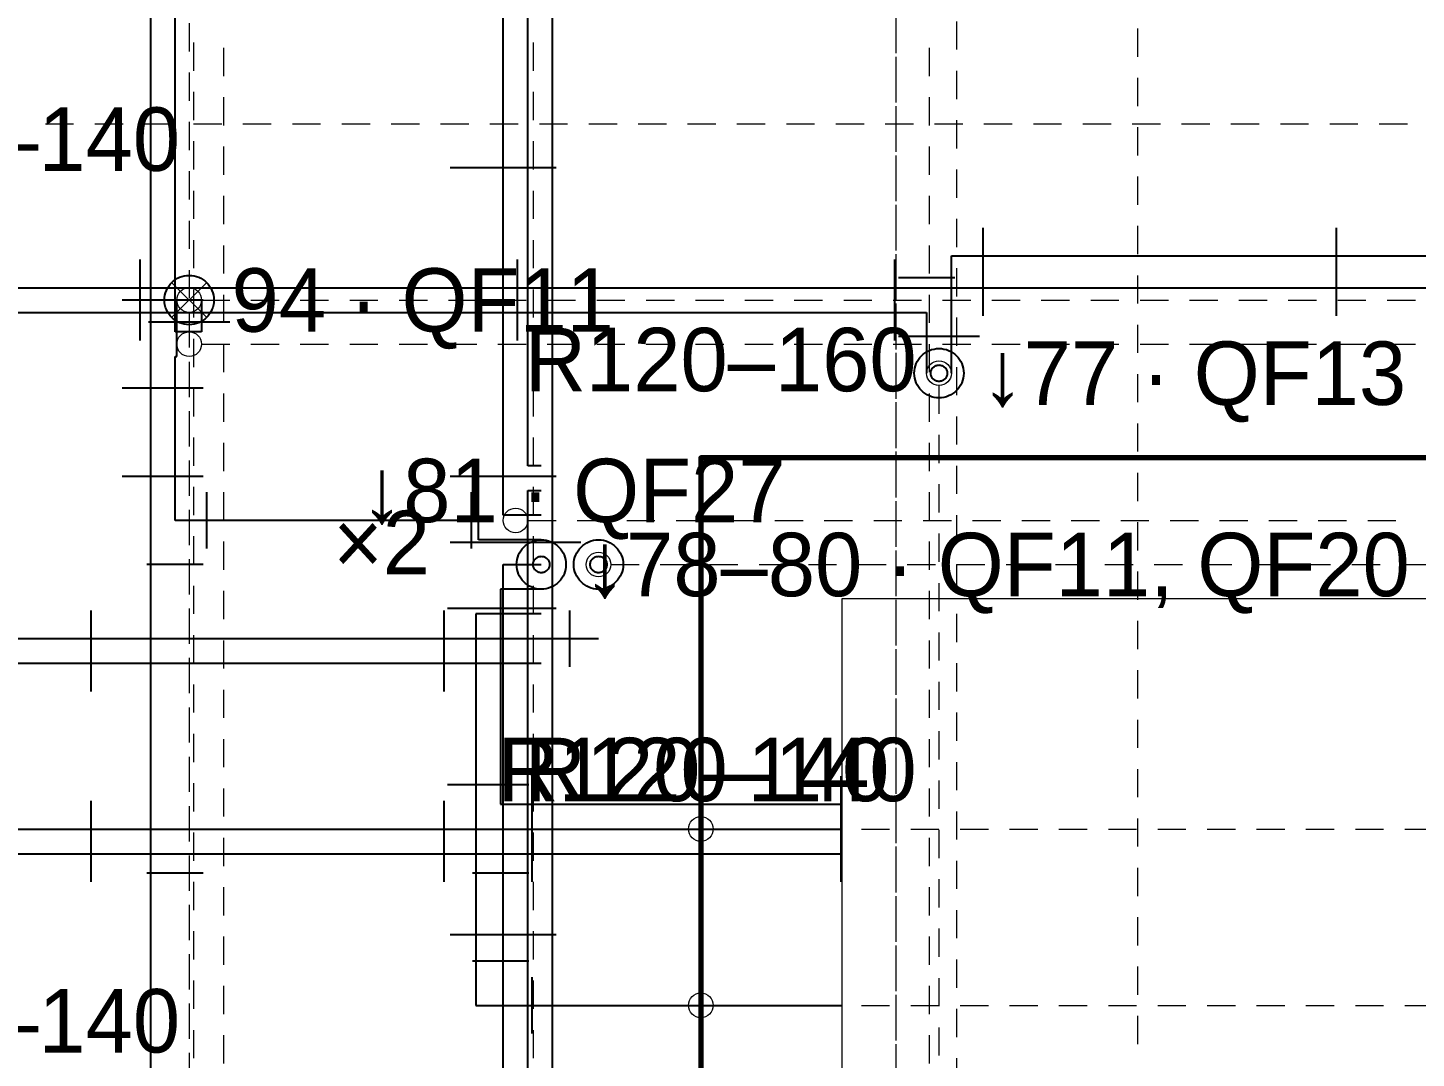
# Paper-space layout '07 Розгортки' of a CAD drawing. Header units: millimetres. Extents: x 0 to 841, y 0 to 594.
# Drawn here: x 667.3 to 706.65, y 209.64 to 238.86 of the extents above; entities that cross this region are included whole.
import ezdxf
from ezdxf.enums import TextEntityAlignment as Align

# ---------------------------------------------------------------- set-up
doc = ezdxf.new("R2010")
doc.units = ezdxf.units.MM
doc.linetypes.add('E_CABLE_DASH', pattern=[360, 240, -120])
for name, color, linetype in [('E-ELEV', 7, 'Continuous'), ('M-FIX', 7, 'Continuous'), ('W-CABLE-DEVICE', 1, 'E_CABLE_DASH'), ('W-CABLE-DEVICE-RCD', 1, 'E_CABLE_DASH'), ('W-CABLE-LIGHT', 1, 'E_CABLE_DASH'), ('W-CABLE-LIGHT-RCD', 1, 'E_CABLE_DASH'), ('W-CABLE-SOCKET', 1, 'E_CABLE_DASH'), ('W-CABLE-SOCKET-RCD', 1, 'E_CABLE_DASH')]:
    doc.layers.add(name, color=color, linetype=linetype)
doc.styles.add('PLEX_LIGHT', font='IBMPlexSans-Light.ttf')

psp = doc.layouts.new('07 Розгортки')

# ---------------------------------------------------------------- linework, layer by layer
at = {"layer": 'E-ELEV', "lineweight": 13, "true_color": 0xd9d3c8}
for p, q in [((691.896, 239.436), (691.896, 238.636)), ((671.871, 238.986), (671.871, 238.186)), ((691.896, 238.936), (691.896, 238.136)), ((693.621, 239.036), (693.621, 238.236)), ((698.746, 238.836), (698.746, 238.036)), ((698.746, 238.836), (698.746, 238.036)), ((671.996, 238.436), (671.996, 237.636)), ((672.846, 238.286), (672.846, 237.486)), ((681.621, 238.436), (681.621, 237.636)), ((692.846, 238.286), (692.846, 237.486)), ((691.896, 238.036), (691.896, 237.236)), ((671.871, 237.586), (671.871, 236.786)), ((691.896, 237.536), (691.896, 236.736)), ((693.621, 237.636), (693.621, 236.836)), ((698.746, 237.436), (698.746, 236.636)), ((698.746, 237.436), (698.746, 236.636)), ((671.996, 237.036), (671.996, 236.236)), ((681.621, 237.036), (681.621, 236.236)), ((672.846, 236.886), (672.846, 236.086)), ((691.896, 236.636), (691.896, 235.836)), ((692.846, 236.886), (692.846, 236.086)), ((667.796, 236.136), (668.596, 236.136)), ((669.196, 236.136), (669.996, 236.136)), ((670.596, 236.136), (671.396, 236.136)), ((671.871, 236.186), (671.871, 235.386)), ((671.996, 236.136), (672.796, 236.136)), ((673.396, 236.136), (674.196, 236.136)), ((674.796, 236.136), (675.596, 236.136)), ((676.196, 236.136), (676.996, 236.136)), ((677.596, 236.136), (678.396, 236.136)), ((678.996, 236.136), (679.796, 236.136)), ((680.396, 236.136), (681.196, 236.136)), ((681.796, 236.136), (682.596, 236.136)), ((683.196, 236.136), (683.996, 236.136)), ((684.596, 236.136), (685.396, 236.136)), ((685.996, 236.136), (686.796, 236.136)), ((687.396, 236.136), (688.196, 236.136)), ((688.796, 236.136), (689.596, 236.136)), ((690.196, 236.136), (690.996, 236.136)), ((691.596, 236.136), (692.396, 236.136)), ((691.896, 236.136), (691.896, 235.336)), ((692.996, 236.136), (693.796, 236.136)), ((693.621, 236.236), (693.621, 235.436)), ((694.396, 236.136), (695.196, 236.136)), ((695.796, 236.136), (696.596, 236.136)), ((697.196, 236.136), (697.996, 236.136)), ((698.596, 236.136), (699.396, 236.136)), ((699.996, 236.136), (700.796, 236.136)), ((701.396, 236.136), (702.196, 236.136)), ((702.796, 236.136), (703.596, 236.136)), ((704.196, 236.136), (704.996, 236.136)), ((705.596, 236.136), (706.396, 236.136)), ((698.746, 236.036), (698.746, 235.236)), ((698.746, 236.036), (698.746, 235.236)), ((671.996, 235.636), (671.996, 234.836)), ((672.846, 235.486), (672.846, 234.686)), ((681.621, 235.636), (681.621, 234.836)), ((692.846, 235.486), (692.846, 234.686)), ((691.896, 235.236), (691.896, 234.436)), ((671.871, 234.786), (671.871, 233.986)), ((691.896, 234.736), (691.896, 233.936)), ((693.621, 234.836), (693.621, 234.036)), ((698.746, 234.636), (698.746, 233.836)), ((698.746, 234.636), (698.746, 233.836)), ((671.996, 234.236), (671.996, 233.436)), ((681.621, 234.236), (681.621, 233.436)), ((672.846, 234.086), (672.846, 233.286)), ((691.896, 233.836), (691.896, 233.036)), ((692.846, 234.086), (692.846, 233.286)), ((671.871, 233.386), (671.871, 232.586)), ((693.621, 233.436), (693.621, 232.636)), ((691.896, 233.336), (691.896, 232.536)), ((698.746, 233.236), (698.746, 232.436)), ((698.746, 233.236), (698.746, 232.436)), ((671.996, 232.836), (671.996, 232.036)), ((672.846, 232.686), (672.846, 231.886)), ((681.621, 232.836), (681.621, 232.036)), ((692.846, 232.686), (692.846, 231.886)), ((691.896, 232.436), (691.896, 231.636)), ((671.871, 231.986), (671.871, 231.186)), ((691.896, 231.936), (691.896, 231.136)), ((693.621, 232.036), (693.621, 231.236)), ((698.746, 231.836), (698.746, 231.036)), ((698.746, 231.836), (698.746, 231.036)), ((671.996, 231.436), (671.996, 230.636)), ((681.621, 231.436), (681.621, 230.636)), ((672.221, 231.136), (673.021, 231.136)), ((672.846, 231.286), (672.846, 230.486)), ((673.621, 231.136), (674.421, 231.136)), ((675.021, 231.136), (675.821, 231.136)), ((676.421, 231.136), (677.221, 231.136)), ((677.821, 231.136), (678.621, 231.136)), ((679.221, 231.136), (680.021, 231.136)), ((680.621, 231.136), (681.421, 231.136)), ((682.021, 231.136), (682.821, 231.136)), ((683.421, 231.136), (684.221, 231.136)), ((684.821, 231.136), (685.621, 231.136)), ((686.221, 231.136), (687.021, 231.136)), ((687.621, 231.136), (688.421, 231.136)), ((689.021, 231.136), (689.821, 231.136)), ((690.421, 231.136), (691.221, 231.136)), ((691.821, 231.136), (692.621, 231.136)), ((691.896, 231.036), (691.896, 230.236)), ((692.846, 231.286), (692.846, 230.486)), ((693.221, 231.136), (694.021, 231.136)), ((694.621, 231.136), (695.421, 231.136)), ((696.021, 231.136), (696.821, 231.136)), ((697.421, 231.136), (698.221, 231.136)), ((698.821, 231.136), (699.621, 231.136)), ((700.221, 231.136), (701.021, 231.136)), ((701.621, 231.136), (702.421, 231.136)), ((703.021, 231.136), (703.821, 231.136)), ((704.421, 231.136), (705.221, 231.136)), ((705.821, 231.136), (706.621, 231.136)), ((671.871, 230.786), (671.871, 229.986)), ((693.621, 230.636), (693.621, 229.836)), ((671.871, 230.586), (671.871, 229.786)), ((691.896, 230.536), (691.896, 229.736)), ((698.746, 230.436), (698.746, 229.636)), ((698.746, 230.436), (698.746, 229.636)), ((671.996, 230.036), (671.996, 229.236)), ((672.221, 229.886), (673.021, 229.886)), ((672.846, 229.886), (672.846, 229.086)), ((673.621, 229.886), (674.421, 229.886)), ((675.021, 229.886), (675.821, 229.886)), ((676.421, 229.886), (677.221, 229.886)), ((677.821, 229.886), (678.621, 229.886)), ((679.221, 229.886), (680.021, 229.886)), ((680.621, 229.886), (681.421, 229.886)), ((681.621, 230.036), (681.621, 229.236)), ((682.021, 229.886), (682.821, 229.886)), ((683.421, 229.886), (684.221, 229.886)), ((684.821, 229.886), (685.621, 229.886)), ((686.221, 229.886), (687.021, 229.886)), ((687.621, 229.886), (688.421, 229.886)), ((689.021, 229.886), (689.821, 229.886)), ((690.421, 229.886), (691.221, 229.886)), ((691.821, 229.886), (692.621, 229.886)), ((692.846, 229.886), (692.846, 229.086)), ((693.221, 229.886), (694.021, 229.886)), ((694.621, 229.886), (695.421, 229.886)), ((696.021, 229.886), (696.821, 229.886)), ((697.421, 229.886), (698.221, 229.886)), ((698.821, 229.886), (699.621, 229.886)), ((700.221, 229.886), (701.021, 229.886)), ((701.621, 229.886), (702.421, 229.886)), ((703.021, 229.886), (703.821, 229.886)), ((704.421, 229.886), (705.221, 229.886)), ((705.821, 229.886), (706.621, 229.886)), ((691.896, 229.636), (691.896, 228.836)), ((671.871, 229.386), (671.871, 228.586)), ((671.871, 229.186), (671.871, 228.386)), ((691.896, 229.136), (691.896, 228.336)), ((693.621, 229.236), (693.621, 228.436)), ((698.746, 229.036), (698.746, 228.236)), ((698.746, 229.036), (698.746, 228.236)), ((671.996, 228.636), (671.996, 227.836)), ((681.621, 228.636), (681.621, 227.836)), ((693.121, 228.711), (693.121, 227.911)), ((672.846, 228.486), (672.846, 227.686)), ((691.896, 228.236), (691.896, 227.436)), ((692.846, 228.486), (692.846, 227.686)), ((671.871, 227.986), (671.871, 227.186)), ((671.871, 227.786), (671.871, 226.986)), ((691.896, 227.736), (691.896, 226.936)), ((693.621, 227.836), (693.621, 227.036)), ((698.746, 227.636), (698.746, 226.836)), ((698.746, 227.636), (698.746, 226.836)), ((671.996, 227.236), (671.996, 226.436)), ((672.846, 227.086), (672.846, 226.286)), ((681.621, 227.236), (681.621, 226.436)), ((692.846, 227.086), (692.846, 226.286)), ((693.121, 227.311), (693.121, 226.511)), ((691.896, 226.836), (691.896, 226.036)), ((671.871, 226.586), (671.871, 225.786)), ((671.871, 226.386), (671.871, 225.586)), ((691.896, 226.336), (691.896, 225.536)), ((693.621, 226.436), (693.621, 225.636)), ((693.121, 225.911), (693.121, 225.111)), ((698.746, 226.236), (698.746, 225.436)), ((698.746, 226.236), (698.746, 225.436)), ((671.996, 225.836), (671.996, 225.036)), ((672.846, 225.686), (672.846, 224.886)), ((681.621, 225.836), (681.621, 225.036)), ((692.846, 225.686), (692.846, 224.886)), ((671.871, 225.186), (671.871, 224.386)), ((691.896, 225.436), (691.896, 224.636)), ((671.871, 224.986), (671.871, 224.186)), ((681.471, 224.886), (682.271, 224.886)), ((682.871, 224.886), (683.671, 224.886)), ((684.271, 224.886), (685.071, 224.886)), ((685.671, 224.886), (686.471, 224.886)), ((687.071, 224.886), (687.871, 224.886)), ((688.471, 224.886), (689.271, 224.886)), ((689.871, 224.886), (690.671, 224.886)), ((691.271, 224.886), (692.071, 224.886)), ((691.896, 224.936), (691.896, 224.136)), ((692.671, 224.886), (693.471, 224.886)), ((693.621, 225.036), (693.621, 224.236)), ((694.071, 224.886), (694.871, 224.886)), ((695.471, 224.886), (696.271, 224.886)), ((696.871, 224.886), (697.671, 224.886)), ((698.271, 224.886), (699.071, 224.886)), ((698.746, 224.836), (698.746, 224.036)), ((698.746, 224.836), (698.746, 224.036)), ((699.671, 224.886), (700.471, 224.886)), ((701.071, 224.886), (701.871, 224.886)), ((702.471, 224.886), (703.271, 224.886)), ((703.871, 224.886), (704.671, 224.886)), ((705.271, 224.886), (706.071, 224.886)), ((671.996, 224.436), (671.996, 223.636)), ((681.621, 224.436), (681.621, 223.636)), ((693.121, 224.511), (693.121, 223.711)), ((672.846, 224.286), (672.846, 223.486)), ((691.896, 224.036), (691.896, 223.236)), ((692.846, 224.286), (692.846, 223.486)), ((671.871, 223.786), (671.871, 222.986)), ((671.871, 223.586), (671.871, 222.786)), ((683.821, 223.636), (684.621, 223.636)), ((685.221, 223.636), (686.021, 223.636)), ((686.621, 223.636), (687.421, 223.636)), ((688.021, 223.636), (688.821, 223.636)), ((689.421, 223.636), (690.221, 223.636)), ((690.821, 223.636), (691.621, 223.636)), ((691.896, 223.536), (691.896, 222.736)), ((692.221, 223.636), (693.021, 223.636)), ((693.621, 223.636), (693.621, 222.836)), ((693.621, 223.636), (694.421, 223.636)), ((695.021, 223.636), (695.821, 223.636)), ((696.421, 223.636), (697.221, 223.636)), ((697.821, 223.636), (698.621, 223.636)), ((699.221, 223.636), (700.021, 223.636)), ((700.621, 223.636), (701.421, 223.636)), ((702.021, 223.636), (702.821, 223.636)), ((703.421, 223.636), (704.221, 223.636)), ((704.821, 223.636), (705.621, 223.636)), ((706.221, 223.636), (707.021, 223.636)), ((698.746, 223.436), (698.746, 222.636)), ((698.746, 223.436), (698.746, 222.636)), ((671.996, 223.036), (671.996, 222.236)), ((672.846, 222.886), (672.846, 222.086)), ((681.621, 223.036), (681.621, 222.236)), ((692.846, 222.886), (692.846, 222.086)), ((693.121, 223.111), (693.121, 222.311)), ((671.871, 222.386), (671.871, 221.586)), ((691.896, 222.636), (691.896, 221.836)), ((671.871, 222.186), (671.871, 221.386)), ((691.896, 222.136), (691.896, 221.336)), ((693.621, 222.236), (693.621, 221.436)), ((698.746, 222.036), (698.746, 221.236)), ((698.746, 222.036), (698.746, 221.236)), ((671.996, 221.636), (671.996, 220.836)), ((681.621, 221.636), (681.621, 220.836)), ((693.121, 221.711), (693.121, 220.911)), ((672.846, 221.486), (672.846, 220.686)), ((691.896, 221.236), (691.896, 220.436)), ((692.846, 221.486), (692.846, 220.686)), ((671.871, 220.986), (671.871, 220.186)), ((671.871, 220.786), (671.871, 219.986)), ((693.621, 220.836), (693.621, 220.036)), ((691.896, 220.736), (691.896, 219.936)), ((698.746, 220.636), (698.746, 219.836)), ((698.746, 220.636), (698.746, 219.836)), ((671.996, 220.236), (671.996, 219.436)), ((672.846, 220.086), (672.846, 219.286)), ((681.621, 220.236), (681.621, 219.436)), ((692.846, 220.086), (692.846, 219.286)), ((693.121, 220.311), (693.121, 219.511)), ((671.871, 219.586), (671.871, 218.786)), ((691.896, 219.836), (691.896, 219.036)), ((671.871, 219.386), (671.871, 218.586)), ((691.896, 219.336), (691.896, 218.536)), ((693.621, 219.436), (693.621, 218.636)), ((698.746, 219.236), (698.746, 218.436)), ((698.746, 219.236), (698.746, 218.436)), ((671.996, 218.836), (671.996, 218.036)), ((681.621, 218.836), (681.621, 218.036)), ((693.121, 218.911), (693.121, 218.111)), ((672.846, 218.686), (672.846, 217.886)), ((691.896, 218.436), (691.896, 217.636)), ((692.846, 218.686), (692.846, 217.886)), ((671.871, 218.186), (671.871, 217.386)), ((693.621, 218.036), (693.621, 217.236)), ((671.871, 217.986), (671.871, 217.186)), ((691.896, 217.936), (691.896, 217.136)), ((698.746, 217.836), (698.746, 217.036)), ((698.746, 217.836), (698.746, 217.036)), ((671.996, 217.436), (671.996, 216.636)), ((672.846, 217.286), (672.846, 216.486)), ((681.621, 217.436), (681.621, 216.636)), ((692.846, 217.286), (692.846, 216.486)), ((693.121, 217.511), (693.121, 216.711)), ((691.896, 217.036), (691.896, 216.236)), ((671.871, 216.786), (671.871, 215.986)), ((671.871, 216.586), (671.871, 215.786)), ((691.896, 216.536), (691.896, 215.736)), ((693.621, 216.636), (693.621, 215.836)), ((698.746, 216.436), (698.746, 215.636)), ((698.746, 216.436), (698.746, 215.636)), ((671.996, 216.036), (671.996, 215.236)), ((681.621, 216.036), (681.621, 215.236)), ((686.721, 216.136), (687.521, 216.136)), ((688.121, 216.136), (688.921, 216.136)), ((689.521, 216.136), (690.321, 216.136)), ((690.921, 216.136), (691.721, 216.136)), ((692.321, 216.136), (693.121, 216.136)), ((693.121, 216.111), (693.121, 215.311)), ((693.721, 216.136), (694.521, 216.136)), ((695.121, 216.136), (695.921, 216.136)), ((696.521, 216.136), (697.321, 216.136)), ((697.921, 216.136), (698.721, 216.136)), ((699.321, 216.136), (700.121, 216.136)), ((700.721, 216.136), (701.521, 216.136)), ((702.121, 216.136), (702.921, 216.136)), ((703.521, 216.136), (704.321, 216.136)), ((704.921, 216.136), (705.721, 216.136)), ((706.321, 216.136), (707.121, 216.136)), ((672.846, 215.886), (672.846, 215.086)), ((692.846, 215.886), (692.846, 215.086)), ((671.871, 215.386), (671.871, 214.586)), ((691.896, 215.636), (691.896, 214.836)), ((671.871, 215.186), (671.871, 214.386)), ((691.896, 215.136), (691.896, 214.336)), ((693.621, 215.236), (693.621, 214.436)), ((698.746, 215.036), (698.746, 214.236)), ((698.746, 215.036), (698.746, 214.236)), ((671.996, 214.636), (671.996, 213.836)), ((672.846, 214.486), (672.846, 213.686)), ((681.621, 214.636), (681.621, 213.836)), ((692.846, 214.486), (692.846, 213.686)), ((693.121, 214.711), (693.121, 213.911)), ((691.896, 214.236), (691.896, 213.436)), ((671.871, 213.986), (671.871, 213.186)), ((671.871, 213.786), (671.871, 212.986)), ((691.896, 213.736), (691.896, 212.936)), ((693.621, 213.836), (693.621, 213.036)), ((693.121, 213.311), (693.121, 212.511)), ((698.746, 213.636), (698.746, 212.836)), ((698.746, 213.636), (698.746, 212.836)), ((671.996, 213.236), (671.996, 212.436)), ((672.846, 213.086), (672.846, 212.286)), ((681.621, 213.236), (681.621, 212.436)), ((692.846, 213.086), (692.846, 212.286)), ((671.871, 212.586), (671.871, 211.786)), ((691.896, 212.836), (691.896, 212.036)), ((671.871, 212.386), (671.871, 211.586)), ((691.896, 212.336), (691.896, 211.536)), ((693.621, 212.436), (693.621, 211.636)), ((698.746, 212.236), (698.746, 211.436)), ((698.746, 212.236), (698.746, 211.436)), ((671.996, 211.836), (671.996, 211.036)), ((681.621, 211.836), (681.621, 211.036)), ((693.121, 211.911), (693.121, 211.111)), ((672.846, 211.686), (672.846, 210.886)), ((691.896, 211.436), (691.896, 210.636)), ((692.846, 211.686), (692.846, 210.886)), ((671.871, 211.186), (671.871, 210.386)), ((671.871, 210.986), (671.871, 210.186)), ((686.721, 211.136), (687.521, 211.136)), ((688.121, 211.136), (688.921, 211.136)), ((689.521, 211.136), (690.321, 211.136)), ((690.921, 211.136), (691.721, 211.136)), ((691.896, 210.936), (691.896, 210.136)), ((692.321, 211.136), (693.121, 211.136)), ((693.621, 211.036), (693.621, 210.236)), ((693.721, 211.136), (694.521, 211.136)), ((695.121, 211.136), (695.921, 211.136)), ((696.521, 211.136), (697.321, 211.136)), ((697.921, 211.136), (698.721, 211.136)), ((699.321, 211.136), (700.121, 211.136)), ((700.721, 211.136), (701.521, 211.136)), ((702.121, 211.136), (702.921, 211.136)), ((703.521, 211.136), (704.321, 211.136)), ((704.921, 211.136), (705.721, 211.136)), ((706.321, 211.136), (707.121, 211.136)), ((698.746, 210.836), (698.746, 210.036)), ((698.746, 210.836), (698.746, 210.036)), ((671.996, 210.436), (671.996, 209.636)), ((672.846, 210.286), (672.846, 209.486)), ((681.621, 210.436), (681.621, 209.636)), ((692.846, 210.286), (692.846, 209.486)), ((693.121, 210.511), (693.121, 209.711)), ((671.871, 209.786), (671.871, 208.986)), ((691.896, 210.036), (691.896, 209.236)), ((693.621, 209.636), (693.621, 208.836))]:
    psp.add_line(p, q, dxfattribs=at)
psp.add_lwpolyline([(638.371, 159.886), (638.371, 281.761), (683.496, 281.761), (683.496, 339.386), (759.371, 339.386), (759.371, 222.661), (690.371, 222.661), (690.371, 159.886), (638.371, 159.886)], close=True, dxfattribs=at)
at = {"layer": 'E-ELEV', "lineweight": 70, "true_color": 0x29251f}
psp.add_lwpolyline([(642.371, 168.636), (642.371, 277.511), (687.496, 277.511), (687.496, 330.636), (750.621, 330.636), (750.621, 226.661), (686.371, 226.661), (686.371, 168.636)], close=True, dxfattribs=at)
at = {"layer": 'E-ELEV', "lineweight": 13, "true_color": 0x9a9288}
for centre in [(671.871, 231.136), (671.871, 231.136), (671.871, 229.886), (693.121, 229.061), (681.121, 224.886), (683.471, 223.636), (686.371, 216.136), (686.371, 211.136)]:
    psp.add_circle(centre, 0.35, dxfattribs=at)
at = {"layer": 'M-FIX', "lineweight": 25, "true_color": 0x29251f}
for p, q in [((682.271, 234.886), (679.271, 234.886)), ((694.371, 231.586), (694.371, 233.186)), ((704.384, 231.586), (704.384, 233.186)), ((670.484, 229.986), (670.484, 232.286)), ((681.178, 229.986), (681.178, 232.286)), ((691.871, 229.986), (691.871, 232.286)), ((694.371, 230.686), (694.371, 232.286)), ((704.384, 230.686), (704.384, 232.286)), ((693.571, 231.761), (691.971, 231.761)), ((672.271, 231.136), (669.971, 231.136)), ((673.021, 230.511), (670.721, 230.511)), ((694.271, 230.098), (691.971, 230.098)), ((672.271, 228.636), (669.971, 228.636)), ((672.271, 226.136), (669.971, 226.136)), ((682.271, 226.136), (679.271, 226.136)), ((672.371, 224.086), (672.371, 225.686)), ((679.871, 224.086), (679.871, 225.686)), ((682.971, 224.261), (679.271, 224.261)), ((672.271, 223.636), (670.671, 223.636)), ((669.096, 220.036), (669.096, 222.336)), ((679.096, 220.036), (679.096, 222.336)), ((681.496, 222.386), (679.196, 222.386)), ((682.271, 222.386), (679.271, 222.386)), ((682.661, 220.736), (682.661, 222.336)), ((681.596, 214.636), (681.596, 217.636)), ((690.346, 214.636), (690.346, 217.636)), ((681.496, 217.386), (679.196, 217.386)), ((669.096, 214.636), (669.096, 216.936)), ((679.096, 214.636), (679.096, 216.936)), ((672.271, 214.886), (670.671, 214.886)), ((681.496, 214.886), (679.896, 214.886)), ((682.271, 213.136), (679.271, 213.136)), ((681.496, 212.386), (679.896, 212.386)), ((681.596, 210.336), (681.596, 211.936))]:
    psp.add_line(p, q, dxfattribs=at)
at = {"layer": 'W-CABLE-DEVICE', "lineweight": 25, "true_color": 0xc2185b}
psp.add_lwpolyline([(645.371, 177.901), (651.721, 177.901), (651.721, 231.486), (714.946, 231.486), (714.946, 229.561)], dxfattribs=at)
at = {"layer": 'W-CABLE-DEVICE', "lineweight": 25, "true_color": 0x7f7fc9}
psp.add_lwpolyline([(645.371, 182.992), (650.601, 182.992), (650.601, 221.536), (683.471, 221.536)], dxfattribs=at)
for radius in [0.7, 0.233]:
    psp.add_circle((683.471, 223.636), radius, dxfattribs=at)
at = {"layer": 'W-CABLE-DEVICE-RCD', "lineweight": 25, "true_color": 0x4fb0a0}
psp.add_lwpolyline([(645.371, 180.87), (649.481, 180.87), (649.481, 216.136), (690.371, 216.136)], dxfattribs=at)
at = {"layer": 'W-CABLE-LIGHT', "lineweight": 13, "true_color": 0x9c755f}
for p, q in [((671.381, 230.646), (672.361, 231.626)), ((671.381, 231.626), (672.361, 230.646))]:
    psp.add_line(p, q, dxfattribs=at)
at = {"layer": 'W-CABLE-LIGHT', "lineweight": 25, "true_color": 0x9c755f}
for points in [[(681.85, 226.436), (681.471, 226.436), (681.471, 273.086), (693.621, 273.086), (693.621, 300.136), (692.018, 300.136)], [(672.221, 256.136), (672.221, 255.236), (670.771, 255.236), (670.771, 204.536), (671.521, 204.536), (671.521, 206.136)], [(672.221, 231.136), (672.221, 230.236), (671.471, 230.236), (671.471, 254.536), (671.521, 254.536), (671.521, 256.136)], [(681.85, 225.036), (680.771, 225.036), (680.771, 244.886), (691.546, 244.886), (691.546, 245.386)], [(681.85, 224.336), (680.071, 224.336), (680.071, 224.886), (671.471, 224.886), (671.471, 229.536), (671.521, 229.536), (671.521, 231.136)], [(681.85, 174.486), (681.471, 174.486), (681.471, 225.736), (681.85, 225.736)], [(681.85, 173.786), (680.771, 173.786), (680.771, 223.636), (681.85, 223.636)]]:
    psp.add_lwpolyline(points, dxfattribs=at)
for centre, radius in [((671.871, 231.136), 0.7), ((681.85, 223.636), 0.7), ((681.85, 223.636), 0.233)]:
    psp.add_circle(centre, radius, dxfattribs=at)
at = {"layer": 'W-CABLE-LIGHT-RCD', "lineweight": 25, "true_color": 0xf28e2b}
for points in [[(681.85, 222.936), (680.696, 222.936), (680.696, 216.836), (690.371, 216.836)], [(681.85, 222.236), (679.996, 222.236), (679.996, 211.136), (690.371, 211.136)], [(645.371, 180.022), (650.041, 180.022), (650.041, 220.836), (681.85, 220.836)]]:
    psp.add_lwpolyline(points, dxfattribs=at)
at = {"layer": 'W-CABLE-SOCKET', "lineweight": 25, "true_color": 0x4fb0a0}
psp.add_lwpolyline([(683.971, 175.886), (682.171, 175.886), (682.171, 272.386), (681.271, 272.386), (681.271, 274.611)], dxfattribs=at)
at = {"layer": 'W-CABLE-SOCKET', "lineweight": 25, "true_color": 0x3f6fb5}
for points in [[(693.471, 229.061), (693.471, 232.386), (715.646, 232.386), (715.646, 229.561)], [(645.371, 176.628), (651.161, 176.628), (651.161, 230.786), (692.771, 230.786), (692.771, 229.061)]]:
    psp.add_lwpolyline(points, dxfattribs=at)
for radius in [0.7, 0.233]:
    psp.add_circle((693.121, 229.061), radius, dxfattribs=at)
at = {"layer": 'W-CABLE-SOCKET-RCD', "lineweight": 25, "true_color": 0x5f9ed1}
psp.add_lwpolyline([(645.371, 180.446), (648.921, 180.446), (648.921, 215.436), (690.371, 215.436)], dxfattribs=at)

# ---------------------------------------------------------------- texts
at = {"layer": 'M-FIX', "true_color": 0x29251f, "style": 'PLEX_LIGHT'}
for s, p in [('R120–140', (666.059, 235.698)), ('R120–160', (686.934, 229.448)), ('×2', (677.324, 224.261)), ('R120–140', (686.159, 217.823)), ('R120–140', (686.934, 217.823)), ('R120–140', (666.059, 210.698))]:
    psp.add_text(s, height=1.8, dxfattribs=at).set_placement(p, align=Align.MIDDLE_CENTER)
at = {"layer": 'W-CABLE-DEVICE', "true_color": 0x29251f, "style": 'PLEX_LIGHT'}
psp.add_text('↓81 · QF27', height=1.8, dxfattribs=at).set_placement((676.733, 225.736), align=Align.MIDDLE_LEFT)
at = {"layer": 'W-CABLE-LIGHT', "true_color": 0x29251f, "style": 'PLEX_LIGHT'}
for s, p in [('94 · QF11', (673.071, 231.136)), ('↓78–80 · QF11, QF20', (683.05, 223.636))]:
    psp.add_text(s, height=1.8, dxfattribs=at).set_placement(p, align=Align.MIDDLE_LEFT)
at = {"layer": 'W-CABLE-SOCKET', "true_color": 0x29251f, "style": 'PLEX_LIGHT'}
psp.add_text('↓77 · QF13', height=1.8, dxfattribs=at).set_placement((694.321, 229.061), align=Align.MIDDLE_LEFT)

doc.saveas('drawing.dxf')
